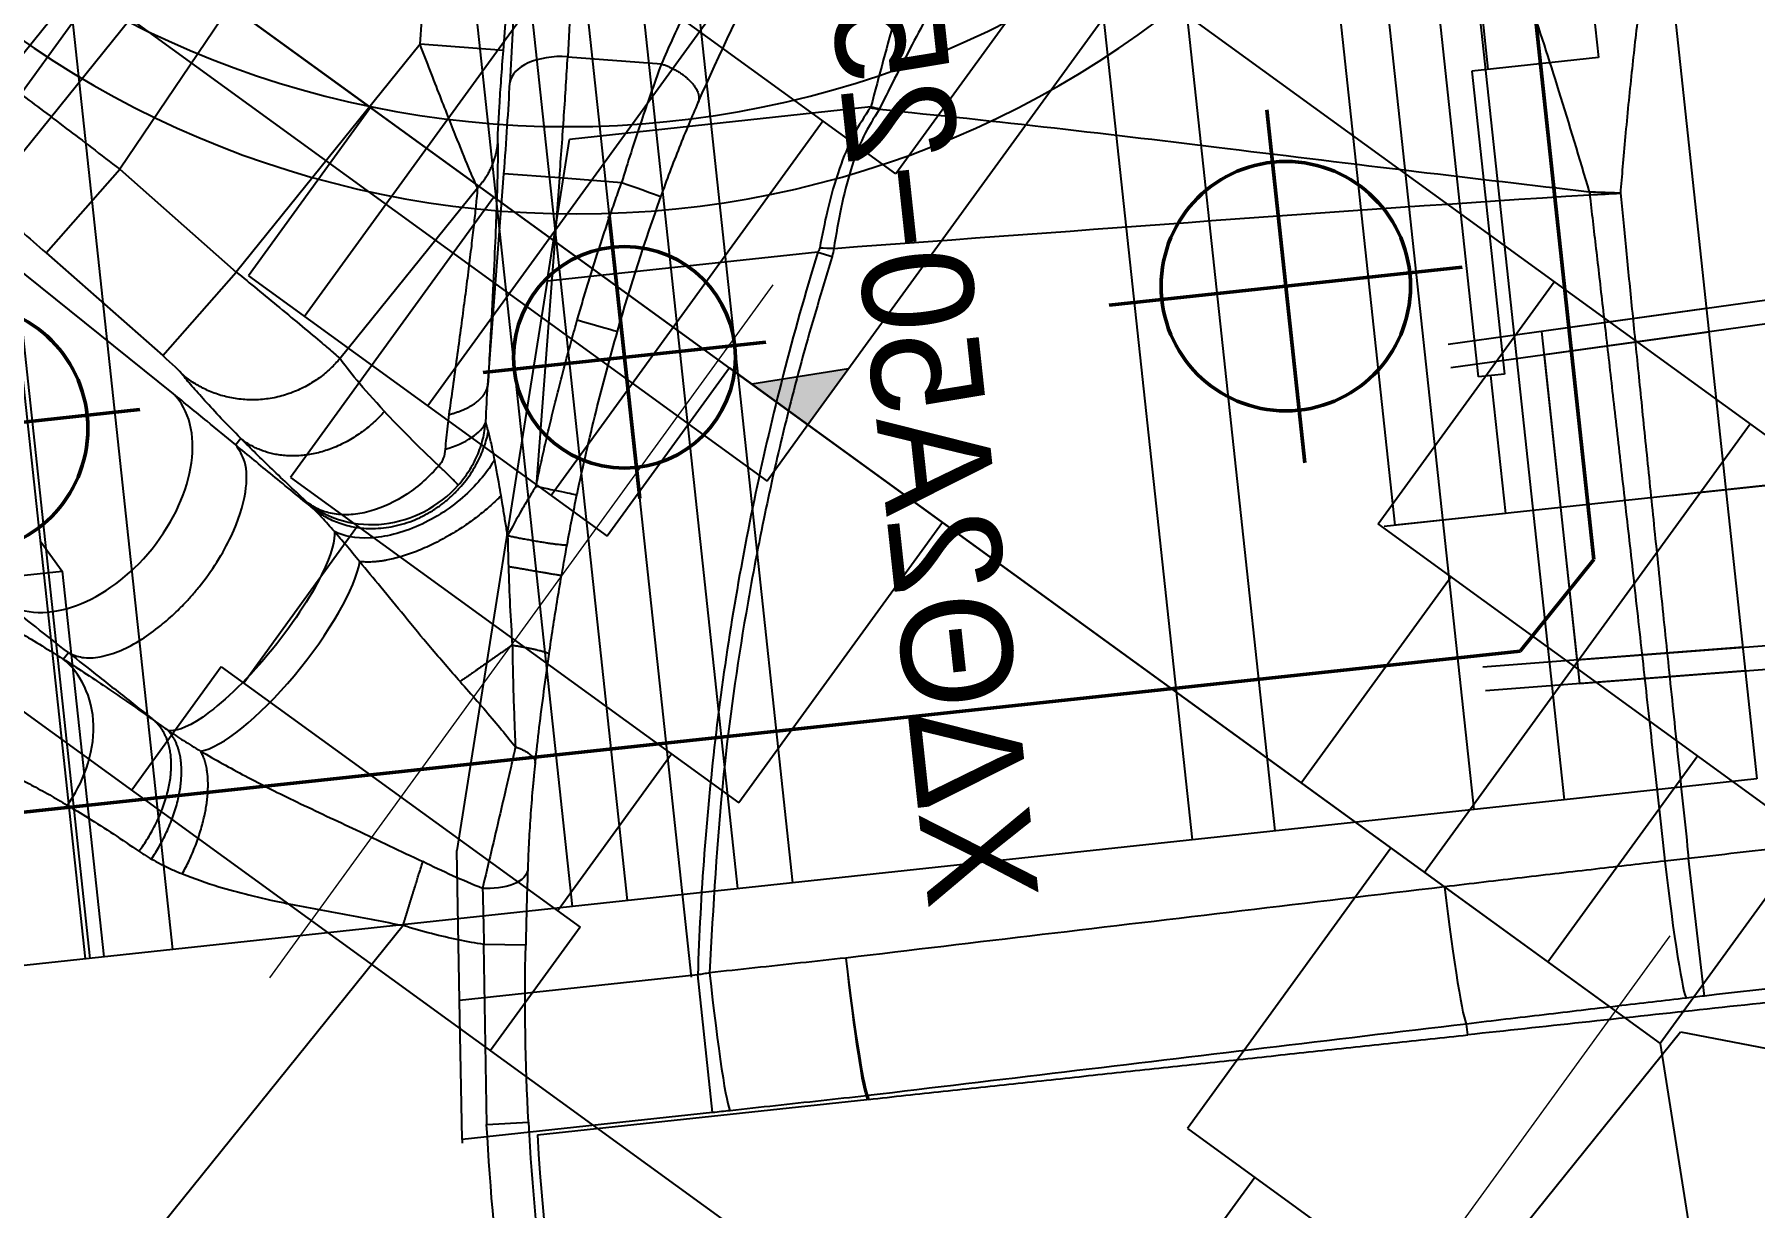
# Model space of a CAD drawing. Header units: millimetres. Extents: x 10462777 to 22643323, y 453826 to 1389191.
# Drawn here: x 11287541.4 to 11287603.4, y 584939.5 to 584981.8 of the extents above; entities that cross this region are included whole.
import ezdxf

# ---------------------------------------------------------------- set-up
doc = ezdxf.new("R2010")
doc.units = ezdxf.units.MM
doc.header["$LTSCALE"] = 200
doc.header["$MEASUREMENT"] = 0
for name, pattern in [('CENTER', [2, 1.25, -0.25, 0.25, -0.25]), ('CENTER1', [13, 10, -1, 1, -1]), ('HIDDEN', [3.75, 2.5, -1.25]), ('PHANTOM', [2.5, 1.25, -0.25, 0.25, -0.25, 0.25, -0.25])]:
    doc.linetypes.add(name, pattern=pattern)
doc.layers.get('0').update_dxf_attribs({"linetype": 'CONTINUOUS'})
for name, color, linetype in [('1', 1, 'CENTER'), ('CDQ2A50-25DC-A93L', 7, 'CONTINUOUS'), ('CENTER', 1, 'CONTINUOUS'), ('DR1433-A-002-023-000', 7, 'CONTINUOUS'), ('DR1438-001-002-000', 7, 'CONTINUOUS'), ('DR1438-001-002-001', 7, 'CONTINUOUS'), ('DR1438-001-008-000', 7, 'CONTINUOUS'), ('DR1501-002-005-002', 7, 'CONTINUOUS'), ('HIDDEN', 7, 'HIDDEN')]:
    doc.layers.add(name, color=color, linetype=linetype)
doc.layers.add('DR1431-08-005-000', color=7, linetype='CONTINUOUS', lineweight=50)
doc.layers.add('LAYOUT', color=8, linetype='CONTINUOUS', lineweight=25)
doc.styles.get("Standard").update_dxf_attribs({"font": 'SYMBOL'})

# ---------------------------------------------------------------- blocks, each defined once
blk = doc.blocks.new('A$C49261C9F')
at = {"layer": 'DR1438-001-002-000', "color": 1, "linetype": 'CENTER1', "lineweight": 5}
for p, q in [((14, 30.911, 41.999), (14, 0, 41.999)), ((54, 30.911, 41.999), (54, 0, 41.999))]:
    blk.add_line(p, q, dxfattribs=at)
at = {"layer": 'DR1438-001-002-000'}
for p, q in [((12, 27.561, 41.999), (0, 15.561, 41.999)), ((80, 27.561, 41.999), (12, 27.561, 41.999)), ((50, 27.561, 41.999), (50, 25.061, 41.999)), ((80, 27.561, 41.999), (80, 2.561, 41.999)), ((80, 25.061, 41.999), (50, 25.061, 41.999)), ((80, 2.561, 41.999), (0, 2.561, 41.999))]:
    blk.add_line(p, q, dxfattribs=at)
at = {"layer": 'DR1438-001-002-000', "color": 2, "linetype": 'HIDDEN'}
for p, q in [((24, 27.561, 41.999), (24, 15.061, 41.999)), ((44, 27.561, 41.999), (44, 15.061, 41.999)), ((64, 27.561, 41.999), (64, 15.061, 41.999)), ((24, 15.061, 41.999), (4, 15.061, 41.999)), ((21, 15.061, 41.999), (21, 8.061, 41.999)), ((64, 15.061, 41.999), (44, 15.061, 41.999)), ((47, 15.061, 41.999), (47, 8.061, 41.999)), ((61, 15.061, 41.999), (61, 8.061, 41.999)), ((62, 8.061, 41.999), (46, 8.061, 41.999)), ((46, 8.061, 41.999), (46, 2.561, 41.999)), ((62, 8.061, 41.999), (62, 2.561, 41.999))]:
    blk.add_line(p, q, dxfattribs=at)
blk = doc.blocks.new('A$C5C527F3B')
at = {"layer": 'DR1438-001-002-001'}
blk.add_hatch(color=256, dxfattribs=at).paths.add_polyline_path([(30, 2.5), (30, 0), (27.5, 0)])
for p, q in [((30, 90, 41.999), (30, 0, 41.999)), ((30, 2.5, 41.999), (27.5, 0, 41.999)), ((30, 2.5, 41.999), (27.5, 0, 41.999)), ((30, 2.5, 41.999), (27.5, 0, 41.999)), ((30, 0, 41.999), (0, 0, 41.999))]:
    blk.add_line(p, q, dxfattribs=at)
blk = doc.blocks.new('A$C41627905')
at = {"layer": 'DR1438-001-002-000'}
blk.add_blockref('A$C49261C9F', (0, 0), dxfattribs=at)
at = {"layer": 'DR1438-001-002-001', "xscale": -1}
blk.add_blockref('A$C5C527F3B', (80, 27.561), dxfattribs=at)
blk = doc.blocks.new('A$C63343886')
at = {"layer": 'DR1438-001-008-000'}
for p, q in [((362.734, 584.645, 41.999), (379.234, 584.645)), ((379.234, 584.645), (442.734, 464.645, -10.028)), ((335.734, 434.645, 31.971), (442.734, 434.645, -10.028)), ((442.734, 434.645, -10.028), (442.734, 414.645, -10.028)), ((335.734, 414.645, 29.074), (385.234, 414.645)), ((385.234, 414.645), (385.234, 407.145)), ((401.234, 414.645), (401.234, 407.145)), ((401.234, 414.645), (442.734, 414.645, -9.047)), ((385.234, 407.145), (401.234, 407.145))]:
    blk.add_line(p, q, dxfattribs=at)
at = {"layer": 'DR1438-001-008-000', "color": 1, "linetype": 'CENTER'}
for p, q in [((393.234, 434.645, -10.028), (393.234, 407.145, -10.028)), ((432.234, 434.645, 75.402), (432.234, 414.645, 75.402))]:
    blk.add_line(p, q, dxfattribs=at)
at = {"layer": 'DR1438-001-008-000', "color": 2, "linetype": 'HIDDEN'}
for p, q in [((387.734, 423.845, -10.028), (387.734, 407.145, -10.028)), ((398.734, 423.845, -10.028), (398.734, 407.145, -10.028)), ((426.734, 423.845, 75.402), (426.734, 414.645, 75.402)), ((437.734, 423.845, 75.402), (437.734, 414.645, 75.402))]:
    blk.add_line(p, q, dxfattribs=at)
for points, elevation in [([(401.984, 434.645), (401.984, 423.845), (384.484, 423.845), (384.484, 434.645)], -10.028), ([(440.984, 434.645), (440.984, 423.845), (423.484, 423.845), (423.484, 434.645)], 75.402)]:
    blk.add_lwpolyline(points, dxfattribs=dict(at, elevation=elevation))
at = {"layer": 'DR1438-001-002-000', "xscale": -1}
blk.add_blockref('A$C41627905', (454.734, 387.084, -41.999), dxfattribs=at)
blk = doc.blocks.new('A$C321A0869')
at = {"layer": '1', "color": 155, "linetype": 'Continuous'}
for p, q in [((132.31, 215.653), (132.31, 236.044)), ((147.724, 216.648), (158.289, 223.912)), ((146.855, 223.039), (137.406, 222.25)), ((133.391, 222.426), (133.145, 216.824)), ((133.391, 222.426), (137.406, 222.25)), ((137.406, 222.25), (137.159, 216.648)), ((149.432, 214.162), (159.998, 221.426)), ((156.102, 218.607), (148.67, 213.246)), ((158.144, 217.571), (150.713, 212.21)), ((133.145, 216.824), (137.159, 216.648)), ((147.724, 216.648), (137.159, 216.648)), ((149.432, 214.162), (147.724, 216.648)), ((122.364, 212.751), (122.661, 212.751)), ((132.584, 212.751), (132.287, 212.751)), ((137.077, 211.778), (144.983, 211.778)), ((150.713, 212.21), (152.632, 209.418)), ((139.674, 207.02), (145.979, 211.355)), ((147.119, 209.698), (145.979, 211.355)), ((143.939, 207.708), (148.433, 210.286)), ((156.163, 202.556), (148.433, 210.286)), ((147.119, 209.698), (137.924, 203.377)), ((148.392, 207.846), (147.119, 209.698)), ((143.939, 207.708), (125.889, 197.357)), ((150.885, 200.762), (143.939, 207.708)), ((150.885, 200.762), (151.088, 200.255)), ((122.569, 197.167), (93.489, 197.167)), ((121.739, 193.881), (125.889, 197.357)), ((118.873, 190.314), (123.87, 194.47)), ((124.792, 193.276), (123.87, 194.47)), ((117.894, 190.659), (121.739, 193.881)), ((127.853, 187.767), (121.739, 193.881)), ((117.894, 190.659), (117.797, 190.578)), ((124.319, 184.234), (117.894, 190.659)), ((118.873, 190.314), (119.878, 189.19)), ((119.726, 188.649), (128.182, 180.193)), ((124.319, 184.234), (127.853, 187.767)), ((128.276, 180.288), (128.182, 180.193)), ((128.313, 180.251), (128.218, 180.156)), ((143.6, 164.775), (143.878, 165.053)), ((150.045, 159.007), (153.555, 162.563))]:
    blk.add_line(p, q, dxfattribs=at)
at = {"layer": '1', "color": 155, "linetype": 'Continuous', "extrusion": (0, 0, -1)}
blk.add_arc((-175.762, 126.747), 85.307, 38.60316, 48.17329, dxfattribs=at)
at = {"layer": '1', "color": 155, "linetype": 'Continuous'}
for radius, start, end in [(83.798, 131.82671, 141.39693), (83.498, 132.1526, 147.27649)]:
    blk.add_arc((175.762, 126.747), radius, start, end, dxfattribs=at)
for centre, major_axis, ratio, start_param, end_param in [((133.092, 216.827), (-0.044, -1.009), 0.052281, 0.254572, 1.570209), ((127.474, 215.866), (-4.847, 0), 0.642612, 0.068295, 3.073299), ((149.809, 211.589), (1.177, -1.632), 0.544728, 1.558438, 3.099966), ((145.86, 211.528), (4.972, 3.418), 0.034895, 4.712415, 5.28888), ((127.474, 207.162), (4.78, 0), 0.267644, 3.42552, 5.851881), ((159.661, 206.076), (3.489, -9.372), 0.46308, 4.921125, 4.953598), ((159.698, 206.091), (4.125, -9.109), 0.47536, 4.889525, 4.922123), ((151.148, 200.907), (5.969, -8.023), 0.014242, 4.71448, 4.765376), ((128.305, 187.316), (-3.53, -3.541), 0.04176, 4.706479, 6.248248), ((131.81, 183.821), (-3.53, -3.541), 0.041912, 4.70705, 6.248248), ((131.81, 183.821), (-3.493, -3.577), 0.041854, 4.706613, 6.24825), ((131.81, 183.821), (3.536, -3.536), 0.999391, 4.712389, 4.72282), ((170.355, 179.973), (7.728, 6.346), 0.055236, 1.56588, 1.575709), ((147.374, 168.623), (-3.493, -3.577), 0.042782, 4.710034, 6.248248), ((153.093, 163.018), (-3.506, -3.565), 0.043223, 4.71193, 6.248247)]:
    blk.add_ellipse(centre, major_axis=major_axis, ratio=ratio, start_param=start_param, end_param=end_param, dxfattribs=at)
for points, knots in [([(137.119, 229.818), (137.132, 229.665), (137.157, 229.358), (137.197, 228.685), (137.238, 227.863), (137.277, 226.909), (137.315, 225.842), (137.348, 224.713), (137.38, 223.501), (137.397, 222.679), (137.406, 222.25)], [0, 0, 0, 0, 0.12227, 0.246247, 0.371943, 0.499371, 0.621613, 0.749499, 0.869315, 1, 1, 1, 1]), ([(137.159, 216.648), (137.156, 216.324), (137.15, 215.631), (137.137, 214.57), (137.121, 213.51), (137.104, 212.643), (137.089, 212.063), (137.081, 211.864), (137.077, 211.778)], [0, 0, 0, 0, 0.146861, 0.313552, 0.500044, 0.699892, 0.868664, 1, 1, 1, 1]), ([(144.983, 211.778), (145.02, 211.852), (145.097, 212.004), (145.365, 212.506), (145.878, 213.432), (146.572, 214.654), (147.21, 215.763), (147.551, 216.351), (147.724, 216.648)], [0, 0, 0, 0, 0.106751, 0.217412, 0.454766, 0.717398, 0.857148, 1, 1, 1, 1]), ([(132.287, 212.751), (132.293, 213.203), (132.307, 214.22), (132.309, 215.141), (132.31, 215.653)], [0, 0, 0, 0, 0.444122, 1, 1, 1, 1]), ([(118.35, 209.331), (119.293, 209.369), (120.402, 209.729), (121.975, 211.063), (122.368, 211.981), (122.364, 212.751)], [0, 0, 0, 0, 0.5, 0.5, 1, 1, 1, 1]), ([(122.364, 212.751), (122.396, 212.462), (122.458, 211.883), (122.545, 210.918), (122.625, 209.892), (122.672, 209.153), (122.696, 208.784)], [0, 0, 0, 0, 0.250094, 0.499935, 0.750055, 1, 1, 1, 1]), ([(122.661, 212.751), (122.706, 212.583), (122.799, 212.238), (123.235, 211.751), (123.87, 211.321), (124.648, 210.989), (125.454, 210.767), (126.187, 210.642), (126.778, 210.586), (127.19, 210.568), (128.133, 210.558), (129.626, 210.726), (131.191, 211.331), (132.069, 212.048), (132.22, 212.534), (132.287, 212.751)], [0, 0, 0, 0, 0.07219, 0.148138, 0.224315, 0.296652, 0.361348, 0.415515, 0.457373, 0.486059, 0.501268, 0.653246, 0.790916, 0.906668, 1, 1, 1, 1]), ([(122.661, 212.751), (122.667, 212.283), (122.678, 211.313), (122.688, 210.059), (122.694, 209.202), (122.696, 208.868), (122.696, 208.784)], [0, 0, 0, 0, 0.374111, 0.758018, 0.939401, 1, 1, 1, 1]), ([(132.254, 209.119), (132.258, 209.76), (132.266, 211.013), (132.28, 212.181), (132.287, 212.751)], [0, 0, 0, 0, 0.512227, 1, 1, 1, 1]), ([(132.291, 209.393), (132.335, 210.007), (132.422, 211.233), (132.53, 212.246), (132.584, 212.751)], [0, 0, 0, 0, 0.501077, 1, 1, 1, 1]), ([(117.871, 211.778), (117.906, 211.664), (117.984, 211.38), (118.106, 210.811), (118.23, 210.115), (118.312, 209.587), (118.35, 209.331)], [0, 0, 0, 0, 0.237087, 0.504555, 0.77434, 1, 1, 1, 1]), ([(144.983, 211.778), (144.884, 211.71), (144.633, 211.541), (144.156, 211.231), (143.554, 210.848), (142.874, 210.423), (142.133, 209.965), (141.34, 209.48), (140.504, 208.973), (139.625, 208.442), (138.775, 207.932), (138.214, 207.597), (137.966, 207.449)], [0, 0, 0, 0, 0.079938, 0.18244, 0.285951, 0.390254, 0.494902, 0.59932, 0.703816, 0.809234, 0.916341, 1, 1, 1, 1]), ([(147.119, 209.698), (147.43, 209.913), (148.058, 210.345), (148.983, 210.989), (149.885, 211.622), (150.435, 212.013), (150.713, 212.21)], [0, 0, 0, 0, 0.244816, 0.493086, 0.744814, 1, 1, 1, 1]), ([(118.35, 209.331), (118.39, 209.054), (118.472, 208.434), (118.583, 207.41), (118.649, 206.648), (118.678, 206.27)], [0, 0, 0, 0, 0.320604, 0.675695, 1, 1, 1, 1]), ([(132.291, 209.393), (132.292, 208.454), (132.707, 207.5), (134.145, 206.084), (135.161, 205.637), (136.196, 205.587)], [0, 0, 0, 0, 0.5, 0.5, 1, 1, 1, 1]), ([(136.293, 206.568), (136.04, 206.587), (135.523, 206.628), (134.53, 206.873), (133.641, 207.3), (132.975, 207.864), (132.599, 208.343), (132.351, 208.86), (132.311, 209.215), (132.291, 209.393)], [0, 0, 0, 0, 0.12267, 0.249834, 0.498756, 0.623945, 0.749245, 0.874587, 1, 1, 1, 1]), ([(152.632, 209.418), (152.261, 209.29), (151.604, 209.065), (150.53, 208.674), (149.484, 208.28), (148.747, 207.987), (148.392, 207.846)], [0, 0, 0, 0, 0.282944, 0.50095, 0.759201, 1, 1, 1, 1]), ([(132.085, 208.016), (132.125, 208.247), (132.198, 208.663), (132.237, 208.978), (132.254, 209.119)], [0, 0, 0, 0, 0.553136, 1, 1, 1, 1]), ([(132.085, 208.016), (131.877, 207.818), (131.431, 207.585), (129.732, 207.204), (128.443, 207.072), (125.841, 207.12), (124.634, 207.297), (123.153, 207.737), (122.833, 207.984), (122.731, 208.187)], [0, 0, 0, 0, 0.25, 0.25, 0.5, 0.5, 0.75, 0.75, 1, 1, 1, 1]), ([(122.731, 208.187), (122.751, 207.966), (122.791, 207.508), (122.853, 207.044), (122.885, 206.804)], [0, 0, 0, 0, 0.482296, 1, 1, 1, 1]), ([(131.816, 206.628), (131.867, 206.879), (131.961, 207.35), (132.046, 207.804), (132.085, 208.016)], [0, 0, 0, 0, 0.533344, 1, 1, 1, 1]), ([(137.734, 205.142), (137.262, 205.071), (136.685, 205.065), (135.432, 205.266), (134.761, 205.477), (133.574, 206.081), (133.067, 206.469), (132.364, 207.263), (132.165, 207.664), (132.085, 208.016)], [0, 0, 0, 0, 0.25, 0.25, 0.5, 0.5, 0.75, 0.75, 1, 1, 1, 1]), ([(148.886, 206.421), (149.19, 206.525), (149.799, 206.732), (150.698, 207.018), (151.573, 207.281), (152.113, 207.431), (152.383, 207.506)], [0, 0, 0, 0, 0.249613, 0.499411, 0.74953, 1, 1, 1, 1]), ([(122.885, 206.804), (122.984, 206.2), (123.192, 204.918), (123.653, 202.859), (124.222, 200.548), (124.607, 198.922), (124.811, 198.061)], [0, 0, 0, 0, 0.207612, 0.440698, 0.703904, 1, 1, 1, 1]), ([(136.906, 206.764), (136.813, 206.708), (136.675, 206.626), (136.456, 206.571), (136.347, 206.569), (136.293, 206.568)], [0, 0, 0, 0, 0.518381, 0.762938, 1, 1, 1, 1]), ([(138.589, 206.236), (138.594, 206.24), (138.953, 206.507), (139.315, 206.769), (139.674, 207.02)], [0, 0, 0, 0, 0.014565, 1, 1, 1, 1]), ([(130.713, 201.086), (130.808, 201.622), (130.987, 202.64), (131.289, 204.096), (131.566, 205.411), (131.736, 206.236), (131.816, 206.628)], [0, 0, 0, 0, 0.289191, 0.549958, 0.786349, 1, 1, 1, 1]), ([(136.196, 205.587), (136.408, 205.586), (136.831, 205.585), (137.453, 205.708), (138.05, 205.914), (138.409, 206.129), (138.589, 206.236)], [0, 0, 0, 0, 0.250925, 0.501585, 0.751419, 1, 1, 1, 1]), ([(137.734, 205.142), (137.802, 205.222), (137.931, 205.376), (138.161, 205.654), (138.297, 205.838), (138.383, 205.954)], [0, 0, 0, 0, 0.285943, 0.547706, 1, 1, 1, 1]), ([(136.868, 204.146), (136.963, 204.253), (137.171, 204.489), (137.462, 204.823), (137.652, 205.045), (137.734, 205.142)], [0, 0, 0, 0, 0.311396, 0.692558, 1, 1, 1, 1]), ([(119.023, 204.537), (119.168, 204.101), (119.427, 203.325), (119.888, 202.293), (120.244, 201.556), (120.468, 201.113), (120.886, 200.302), (121.417, 199.333), (122.089, 198.1), (122.409, 197.477), (122.569, 197.167)], [0, 0, 0, 0, 0.181133, 0.321827, 0.422251, 0.482479, 0.502581, 0.752613, 0.876758, 1, 1, 1, 1]), ([(138.609, 202.033), (138.617, 202.037), (139.534, 202.504), (141.355, 203.39), (143.2, 204.206), (144.118, 204.593)], [0, 0, 0, 0, 0.004372, 0.508061, 1, 1, 1, 1]), ([(135.894, 203.058), (135.929, 203.097), (136.075, 203.259), (136.329, 203.542), (136.619, 203.866), (136.797, 204.066), (136.868, 204.146)], [0, 0, 0, 0, 0.106123, 0.442619, 0.774625, 1, 1, 1, 1]), ([(166.769, 204.045), (165.917, 203.937), (164.181, 203.718), (161.599, 203.318), (158.961, 202.848), (157.217, 202.471), (156.322, 202.277)], [0, 0, 0, 0, 0.238377, 0.486168, 0.736219, 1, 1, 1, 1]), ([(135.894, 203.058), (135.855, 203.025), (135.687, 202.885), (135.404, 202.646), (135.162, 202.439), (135.048, 202.34)], [0, 0, 0, 0, 0.139629, 0.594063, 1, 1, 1, 1]), ([(137.924, 203.377), (137.759, 203.356), (137.426, 203.314), (136.745, 203.217), (136.237, 203.122), (135.894, 203.058)], [0, 0, 0, 0, 0.240647, 0.48693, 1, 1, 1, 1]), ([(137.924, 203.377), (138.083, 203.065), (138.267, 202.703), (138.533, 202.182), (138.603, 202.044), (138.609, 202.033)], [0, 0, 0, 0, 0.5, 0.5, 1, 1, 1, 1]), ([(156.139, 202.553), (155.753, 202.516), (154.944, 202.437), (153.65, 202.043), (152.333, 201.487), (151.453, 201.021), (151.046, 200.805)], [0, 0, 0, 0, 0.223458, 0.468754, 0.754481, 1, 1, 1, 1]), ([(156.281, 202.269), (155.908, 202.222), (155.123, 202.123), (153.915, 201.707), (152.639, 201.126), (151.785, 200.643), (151.35, 200.397)], [0, 0, 0, 0, 0.221305, 0.465702, 0.727574, 1, 1, 1, 1]), ([(170.035, 180.441), (168.916, 182.217), (166.576, 185.932), (163.156, 191.436), (159.714, 196.954), (157.432, 200.487), (156.281, 202.269)], [0, 0, 0, 0, 0.243123, 0.508409, 0.75208, 1, 1, 1, 1]), ([(130.713, 201.086), (130.663, 200.777), (130.558, 200.16), (130.393, 199.272), (130.249, 198.571), (130.163, 198.177), (130.136, 198.056)], [0, 0, 0, 0, 0.302236, 0.605388, 0.877733, 1, 1, 1, 1]), ([(151.088, 200.255), (150.065, 199.844), (147.975, 199.005), (145.003, 197.655), (142.029, 196.191), (138.395, 194.24), (133.657, 191.425), (130.122, 188.883), (128.178, 187.484)], [0, 0, 0, 0, 0.125746, 0.256743, 0.372167, 0.503694, 0.727018, 1, 1, 1, 1]), ([(132.921, 200.445), (132.693, 200.256), (132.201, 199.845), (131.452, 199.207), (130.752, 198.599), (130.316, 198.216), (130.136, 198.056)], [0, 0, 0, 0, 0.239913, 0.518599, 0.799067, 1, 1, 1, 1]), ([(130.136, 198.056), (129.922, 197.951), (129.473, 197.73), (128.716, 197.363), (127.754, 196.899), (126.602, 196.344), (125.814, 195.968), (125.412, 195.777)], [0, 0, 0, 0, 0.143192, 0.299719, 0.469274, 0.72975, 1, 1, 1, 1]), ([(130.126, 197.132), (129.999, 197.051), (129.74, 196.885), (129.193, 196.523), (128.494, 196.045), (127.679, 195.466), (127.192, 195.102), (126.948, 194.92)], [0, 0, 0, 0, 0.120226, 0.245388, 0.494638, 0.746353, 1, 1, 1, 1]), ([(126.948, 194.92), (126.798, 194.825), (126.533, 194.836), (125.93, 195.172), (125.62, 195.482), (125.412, 195.777)], [0, 0, 0, 0, 0.5, 0.5, 1, 1, 1, 1]), ([(126.948, 194.92), (126.775, 194.789), (126.434, 194.532), (125.897, 194.124), (125.347, 193.703), (124.977, 193.418), (124.792, 193.276)], [0, 0, 0, 0, 0.256103, 0.505891, 0.753444, 1, 1, 1, 1]), ([(178.216, 193.442), (177.885, 192.844), (177.198, 191.604), (175.83, 189.284), (174.158, 186.593), (172.135, 183.495), (170.756, 181.49), (170.035, 180.441)], [0, 0, 0, 0, 0.135911, 0.281626, 0.528279, 0.753257, 1, 1, 1, 1]), ([(155.789, 152.586), (154.743, 153.632), (152.653, 155.722), (149.565, 158.81), (146.539, 161.836), (144.575, 163.8), (143.6, 164.775)], [0, 0, 0, 0, 0.253761, 0.507142, 0.755435, 1, 1, 1, 1])]:
    blk.add_open_spline(points, degree=3, knots=knots, dxfattribs=at)
for points, degree in [([(133.419, 226.225), (133.447, 225.946), (133.473, 224.896), (133.427, 223.25), (133.391, 222.426)], 3), ([(121.886, 215.85), (121.923, 215.698), (121.999, 215.34), (122.118, 214.639), (122.24, 213.78), (122.323, 213.111), (122.364, 212.751)], 3), ([(122.661, 212.751), (122.646, 213.78), (122.638, 214.754), (122.638, 215.654)], 3), ([(132.584, 212.751), (132.625, 213.111), (132.708, 213.78), (132.83, 214.639), (132.949, 215.34), (133.025, 215.698), (133.062, 215.85)], 3), ([(146.692, 212.214), (146.849, 212.344), (147.706, 212.966), (148.856, 213.766), (149.432, 214.162)], 3), ([(136.598, 209.331), (136.764, 210.464), (136.927, 211.299), (137.077, 211.778)], 3), ([(146.692, 212.214), (146.547, 212.096), (146.197, 211.815), (145.47, 211.255), (144.505, 210.529), (143.258, 209.609), (141.685, 208.464), (140.388, 207.531), (139.674, 207.02)], 3), ([(158.363, 210.765), (157.723, 210.638), (156.445, 210.37), (154.536, 209.921), (153.266, 209.591), (152.632, 209.418)], 3), ([(132.254, 209.119), (132.266, 209.21), (132.278, 209.301), (132.291, 209.393)], 3), ([(136.293, 206.568), (136.379, 207.611), (136.483, 208.543), (136.598, 209.331)], 3), ([(122.696, 208.784), (122.708, 208.585), (122.72, 208.386), (122.731, 208.187)], 3), ([(152.383, 207.506), (154.235, 208.011), (156.111, 208.451), (158.008, 208.826)], 3), ([(137.966, 207.449), (137.843, 207.376), (137.602, 207.228), (137.249, 206.999), (137.019, 206.843), (136.906, 206.764)], 3), ([(143.533, 205.983), (145.932, 206.993), (148.392, 207.846)], 2), ([(148.886, 206.421), (148.877, 206.446), (148.645, 207.116), (148.392, 207.846)], 3), ([(136.906, 206.764), (137.529, 206.322), (138.19, 206.12), (138.589, 206.236)], 3), ([(118.678, 206.27), (118.683, 206.212), (118.694, 206.097), (118.715, 205.921), (118.732, 205.803), (118.741, 205.744)], 3), ([(138.383, 205.954), (138.411, 205.993), (138.462, 206.066), (138.529, 206.16), (138.57, 206.213), (138.589, 206.236)], 3), ([(144.118, 204.593), (145.687, 205.254), (147.278, 205.863), (148.886, 206.421)], 3), ([(165.381, 206.389), (164.404, 206.014), (162.416, 205.234), (159.341, 203.964), (157.231, 203.039), (156.163, 202.556)], 3), ([(118.741, 205.744), (118.761, 205.621), (118.807, 205.369), (118.9, 204.968), (118.979, 204.683), (119.023, 204.537)], 3), ([(137.924, 203.377), (140.682, 204.782), (143.533, 205.983)], 2), ([(143.533, 205.983), (143.833, 205.271), (144.108, 204.618), (144.118, 204.593)], 3), ([(156.163, 202.556), (156.159, 202.555), (156.151, 202.554), (156.143, 202.554), (156.139, 202.553)], 3), ([(135.048, 202.34), (134.328, 201.721), (133.612, 201.086), (132.921, 200.445)], 3), ([(136.985, 201.181), (137.524, 201.472), (138.066, 201.757), (138.609, 202.033)], 3), ([(156.322, 202.277), (156.315, 202.275), (156.302, 202.272), (156.288, 202.27), (156.281, 202.269)], 3), ([(136.679, 201.014), (136.781, 201.069), (136.883, 201.125), (136.985, 201.181)], 3), ([(150.885, 200.762), (149.43, 200.179), (146.602, 198.966), (142.686, 197.079), (138.834, 195.013), (135.065, 192.771), (131.39, 190.36), (129.02, 188.649), (127.853, 187.767)], 3), ([(133.499, 199.207), (133.77, 199.368), (134.316, 199.688), (135.148, 200.165), (135.712, 200.482), (135.996, 200.64)], 3), ([(135.996, 200.64), (136.224, 200.764), (136.451, 200.889), (136.679, 201.014)], 3), ([(151.046, 200.805), (151.032, 200.797), (151.002, 200.784), (150.949, 200.769), (150.908, 200.763), (150.885, 200.762)], 3), ([(151.35, 200.397), (151.262, 200.35), (151.175, 200.302), (151.088, 200.255)], 3), ([(151.35, 200.397), (157.572, 193.721), (163.812, 187.108), (169.965, 180.37)], 3), ([(130.126, 197.132), (130.483, 197.36), (131.209, 197.818), (132.338, 198.513), (133.109, 198.976), (133.499, 199.207)], 3), ([(125.412, 195.777), (125.18, 196.516), (124.985, 197.283), (124.811, 198.061)], 3), ([(123.87, 194.47), (123.717, 194.728), (123.415, 195.272), (122.982, 196.172), (122.705, 196.826), (122.569, 197.167)], 3), ([(125.412, 195.777), (124.946, 195.377), (124.408, 194.924), (123.87, 194.47)], 3), ([(119.878, 189.19), (121.466, 190.611), (123.105, 191.974), (124.792, 193.276)], 3), ([(128.178, 187.484), (128.124, 187.532), (128.015, 187.626), (127.907, 187.72), (127.853, 187.767)], 3), ([(131.68, 183.988), (131.29, 184.378), (130.51, 185.156), (129.343, 186.321), (128.566, 187.097), (128.178, 187.484)], 3), ([(181.833, 186.342), (181.491, 186.168), (180.824, 185.818), (179.883, 185.304), (178.95, 184.776), (178.034, 184.241), (177.123, 183.696), (176.212, 183.138), (175.29, 182.561), (174.356, 181.965), (173.38, 181.331), (172.388, 180.676), (171.485, 180.071), (170.956, 179.712), (170.708, 179.543)], 3), ([(124.771, 183.783), (124.696, 183.858), (124.545, 184.008), (124.395, 184.159), (124.319, 184.234)], 3), ([(128.276, 180.288), (127.886, 180.677), (127.106, 181.455), (125.937, 182.62), (125.16, 183.395), (124.771, 183.783)], 3), ([(147.229, 168.781), (145.462, 170.51), (141.952, 173.944), (136.771, 179.011), (133.367, 182.339), (131.68, 183.988)], 3), ([(128.218, 180.156), (128.214, 180.161), (128.206, 180.169), (128.194, 180.181), (128.186, 180.189), (128.182, 180.193)], 3), ([(128.218, 180.156), (143.6, 164.775)], 1), ([(143.878, 165.053), (142.108, 166.782), (138.595, 170.212), (133.408, 175.277), (130.003, 178.602), (128.313, 180.251)], 3), ([(169.965, 180.37), (169.528, 179.925), (168.616, 178.994), (167.125, 177.481), (165.51, 175.844), (163.769, 174.082), (161.898, 172.191), (159.889, 170.163), (157.735, 167.993), (155.433, 165.676), (153.789, 164.024), (152.941, 163.171)], 3), ([(170.035, 180.441), (170.027, 180.433), (170.011, 180.418), (169.985, 180.397), (169.973, 180.378), (169.965, 180.37)], 3), ([(169.965, 180.37), (170.212, 180.094), (170.46, 179.819), (170.708, 179.543)], 3), ([(170.042, 180.431), (170.041, 180.433), (170.038, 180.436), (170.036, 180.439), (170.035, 180.441)], 3), ([(170.708, 179.543), (170.597, 179.691), (170.375, 179.987), (170.153, 180.283), (170.042, 180.431)], 3), ([(170.708, 179.543), (170.264, 179.107), (169.336, 178.194), (167.825, 176.706), (166.192, 175.095), (164.434, 173.359), (162.547, 171.492), (160.526, 169.489), (158.361, 167.341), (156.051, 165.047), (154.404, 163.408), (153.555, 162.563)], 3), ([(152.941, 163.171), (152.361, 163.743), (151.166, 164.92), (149.261, 166.791), (147.919, 168.107), (147.229, 168.781)], 3), ([(149.584, 159.461), (149.006, 160.03), (147.81, 161.205), (145.908, 163.069), (144.565, 164.382), (143.878, 165.053)], 3), ([(153.555, 162.563), (153.453, 162.664), (153.248, 162.867), (153.043, 163.07), (152.941, 163.171)], 3), ([(158.601, 157.567), (157.751, 158.411), (156.06, 160.088), (154.387, 161.742), (153.555, 162.563)], 3), ([(150.045, 159.007), (149.968, 159.083), (149.814, 159.234), (149.661, 159.385), (149.584, 159.461)], 3), ([(155.08, 154.021), (153.387, 155.703), (151.705, 157.368), (150.045, 159.007)], 3)]:
    blk.add_open_spline(points, degree=degree, dxfattribs=at)
for points, weights in [([(137.077, 211.778), (134.669, 211.815), (132.992, 213.517), (133.062, 215.85)], [1.17880132922, 0.940399537612, 0.940399556927, 1.17880138716]), ([(136.598, 209.331), (134.238, 209.426), (132.573, 210.845), (132.584, 212.751)], [1.17263865249, 0.942451718488, 0.942453782523, 1.17264484459]), ([(144.983, 211.778), (145.618, 211.729), (146.205, 211.89), (146.692, 212.214)], [1.00454969824, 1.01968459277, 1.07257996396, 1.16323581183]), ([(152.632, 209.418), (152.978, 208.504), (152.867, 207.68), (152.383, 207.506)], [1.19759810302, 0.927480321829, 0.934301999824, 1.21806313701]), ([(118.678, 206.27), (120.973, 206.359), (122.63, 207.388), (122.696, 208.784)], [1.17264507664, 0.947803610084, 0.942576073738, 1.1569624676]), ([(132.254, 209.119), (132.27, 205.978), (135.382, 204.399), (138.383, 205.954)], [1.33150470961, 0.881725118967, 0.8896351349, 1.35523475741]), ([(118.741, 205.744), (120.949, 205.931), (122.557, 206.925), (122.731, 208.187)], [1.14164781482, 0.945394517188, 0.953073187445, 1.1646838256]), ([(137.966, 207.449), (138.655, 206.933), (139.27, 206.779), (139.674, 207.02)], [1.05780827212, 0.980730559738, 0.98073057596, 1.05780832079]), ([(119.023, 204.537), (120.997, 204.891), (122.499, 205.786), (122.885, 206.804)], [1.10441490978, 0.950572235322, 0.966730917957, 1.15289095768]), ([(136.868, 204.146), (134.677, 204.355), (132.551, 205.4), (131.816, 206.628)], [1.18483538461, 0.938387907229, 0.938388205132, 1.18483627831]), ([(136.196, 205.587), (136.225, 205.772), (136.259, 206.108), (136.293, 206.568)], [1.0210565911, 0.99298106527, 0.992981136301, 1.02105680419]), ([(135.894, 203.058), (136.387, 202.086), (136.909, 201.188), (136.985, 201.181)], [1.29483767261, 0.901723694906, 0.901720775819, 1.29482891535]), ([(135.048, 202.34), (135.539, 201.454), (135.975, 200.672), (135.996, 200.64)], [1.29483087322, 0.937415909549, 0.904963834415, 1.19747464782]), ([(132.921, 200.445), (132.078, 200.69), (131.316, 200.911), (130.713, 201.086)], [1.02675374535, 0.991082118897, 0.991082084883, 1.02675364331]), ([(132.921, 200.445), (133.305, 199.783), (133.55, 199.27), (133.499, 199.207)], [1.24276720793, 0.993215411614, 0.936058109932, 1.07129530288]), ([(122.569, 197.167), (123.368, 197.485), (124.145, 197.796), (124.811, 198.061)], [1.12724103926, 1.04740467534, 1.00513782343, 1.00044048354]), ([(130.136, 198.056), (130.297, 197.611), (130.3, 197.268), (130.126, 197.132)], [1.1411313682, 1.00848832313, 0.969344216122, 1.02369904718])]:
    blk.add_rational_spline(points, weights, degree=3, dxfattribs=at)
blk = doc.blocks.new('A$C3D036A4C')
at = {"layer": 'DR1501-002-005-002'}
blk.add_line((0, 5), (0, 85), dxfattribs=at)
blk = doc.blocks.new('A$C4F800965')
at = {"layer": 'DR1501-002-005-002'}
blk.add_circle((35, 35), 35, dxfattribs=at)
blk = doc.blocks.new('A$C59BF75ED')
at = {"layer": 'DR1501-002-005-002'}
for name, p in [('A$C3D036A4C', (30, 0)), ('A$C4F800965', (0, 10))]:
    blk.add_blockref(name, p, dxfattribs=at)
blk = doc.blocks.new('A$C01323151')
at = {"layer": 'DR1501-002-005-002', "xscale": -1, "rotation": 270}
blk.add_blockref('A$C59BF75ED', (160.15, 152.367), dxfattribs=at)
blk = doc.blocks.new('A$C6B1410A9')
at = {"layer": 'DR1501-002-005-002', "xscale": -1, "rotation": 270}
blk.add_blockref('A$C59BF75ED', (145.06, 152.004), dxfattribs=at)
blk = doc.blocks.new('CDQ2A50-25-S')
at = {"layer": 'CDQ2A50-25DC-A93L', "ltscale": 10}
for p, q in [((32, 65.5), (-32, 65.5)), ((-21.5, 0), (-21.5, 65.5)), ((-18.5, 0), (-18.5, 65.5)), ((-4, 0), (-4, 65.5)), ((-2, 0), (-2, 65.5)), ((2, 0), (2, 65.5)), ((4, 0), (4, 65.5)), ((18.5, 0), (18.5, 65.5)), ((21.5, 0), (21.5, 65.5)), ((28.723, 0), (28.723, 65.5)), ((32, 0), (32, 65.5)), ((39, 65.5), (32, 65.5)), ((39, 0), (39, 65.5)), ((33, 61.391), (43, 61.703)), ((33, 48.609), (33, 61.391)), ((31, 55), (27, 55)), ((27, 55), (27, 28)), ((31, 50), (31, 55)), ((31.5, 50), (30.561, 50)), ((30.561, 50), (30.561, 28)), ((31.5, 39), (31.5, 50)), ((43, 48.297), (33, 48.609)), ((36.1, 39), (31.5, 39)), ((32.1, 39), (32.1, 28)), ((36.1, 28), (36.1, 39))]:
    blk.add_line(p, q, dxfattribs=at)
at = {"layer": 'CENTER', "ltscale": 10}
for p, q in [((0, -11), (0, 68.5)), ((42, 55), (26.6, 55)), ((37, 55), (78.9, 55))]:
    blk.add_line(p, q, dxfattribs=at)
at = {"layer": 'HIDDEN', "ltscale": 10}
for p, q in [((-21.677, 0), (-21.677, 65.5)), ((-21, 51.5), (-21, 65.5)), ((39, 61.578), (29.6, 61.285)), ((33, 60.534), (43, 60.846)), ((39, 60.722), (29.6, 60.429)), ((33, 49.466), (33, 60.534)), ((-29, 51.5), (-21, 51.5)), ((-21.677, 50.328), (-21, 51.5)), ((39, 49.278), (29.6, 49.571)), ((43, 49.154), (33, 49.466)), ((39, 48.422), (29.6, 48.715))]:
    blk.add_line(p, q, dxfattribs=at)
at = {"layer": 'CDQ2A50-25DC-A93L', "color": 4, "ltscale": 10}
blk.add_text('CDQ2A50-25DC-A93L', height=4, rotation=270, dxfattribs=at).set_placement((8.786, 67.025))
blk = doc.blocks.new('A$C7C8F32CC')
at = {"layer": 'DR1431-08-005-000', "ltscale": 0.5}
blk.add_line((71.5, 162, 41.999), (9.5, 162, 41.999), dxfattribs=at)
at = {"layer": 'DR1431-08-005-000', "ltscale": 10}
for p, q in [((71.5, 162, 41.999), (74.5, 159, 41.999)), ((74.5, 159, 41.999), (74.5, 102, 41.999))]:
    blk.add_line(p, q, dxfattribs=at)
at = {"layer": 'DR1431-08-005-000', "color": 1, "linetype": 'CENTER', "ltscale": 0.5}
for p, q in [((64.5, 154.406, 41.999), (64.5, 141.594, 41.999)), ((40.5, 153.125, 41.999), (40.5, 142.875, 41.999)), ((10.094, 148, 41.999), (22.906, 148, 41.999)), ((45.625, 148, 41.999), (35.375, 148, 41.999)), ((70.906, 148, 41.999), (58.094, 148, 41.999))]:
    blk.add_line(p, q, dxfattribs=at)
at = {"layer": 'DR1431-08-005-000', "ltscale": 10}
for centre, radius in [((16.5, 148, 41.999), 4.5), ((64.5, 148, 41.999), 4.5), ((40.5, 148, 41.999), 4)]:
    blk.add_circle(centre, radius, dxfattribs=at)
at = {"layer": 'DR1433-A-002-023-000'}
blk.add_blockref('CDQ2A50-25-S', (40.5, 102, 41.999), dxfattribs=at)
blk = doc.blocks.new('A$C5CB33DE0')
at = {"layer": 'DR1433-A-002-023-000', "ltscale": 0.5, "xscale": -1, "rotation": 180}
blk.add_blockref('A$C7C8F32CC', (0, 170.5), dxfattribs=at)
blk = doc.blocks.new('A$C256B494F')
at = {"layer": 'DR1501-002-005-002', "rotation": 314.9999999999999}
blk.add_blockref('A$C5CB33DE0', (186.894, 170.537, -52.027), dxfattribs=at)
blk = doc.blocks.new('A$C1F8A417F')
at = {"ltscale": 10}
blk.add_blockref('A$C63343886', (1434.042, 317.244), dxfattribs=at)
for name, p in [('A$C256B494F', (1576.882, 789.024, 10.028)), ('A$C6B1410A9', (1650.716, 788.607)), ('A$C01323151', (1633.375, 786.022))]:
    blk.add_blockref(name, p, dxfattribs=at)
at = {"layer": 'DR1501-002-005-002'}
blk.add_blockref('A$C321A0869', (1664.775, 743.024), dxfattribs=at)
blk = doc.blocks.new('A$C7DA30AB0')
at = {"layer": 'LAYOUT', "color": 6, "linetype": 'PHANTOM'}
blk.add_circle((3030.448, 3025.987, 0), 2693.021, dxfattribs=at)

msp = doc.modelspace()

# ---------------------------------------------------------------- block references
at = {"ltscale": 10, "rotation": 324.019764306913}
msp.add_blockref('A$C1F8A417F', (11285651.31599, 585455.73383), dxfattribs=at)

# ---------------------------------------------------------------- next in the draw order: block references
at = {"ltscale": 10, "rotation": 51.1429793073033}
msp.add_blockref('A$C1F8A417F', (11287165.47006, 582967.95012), dxfattribs=at)

# ---------------------------------------------------------------- next in the draw order: block references
at = {"ltscale": 10}
msp.add_blockref('A$C7DA30AB0', (11285684.40366, 580408.4363), dxfattribs=at)

doc.saveas('drawing.dxf')
